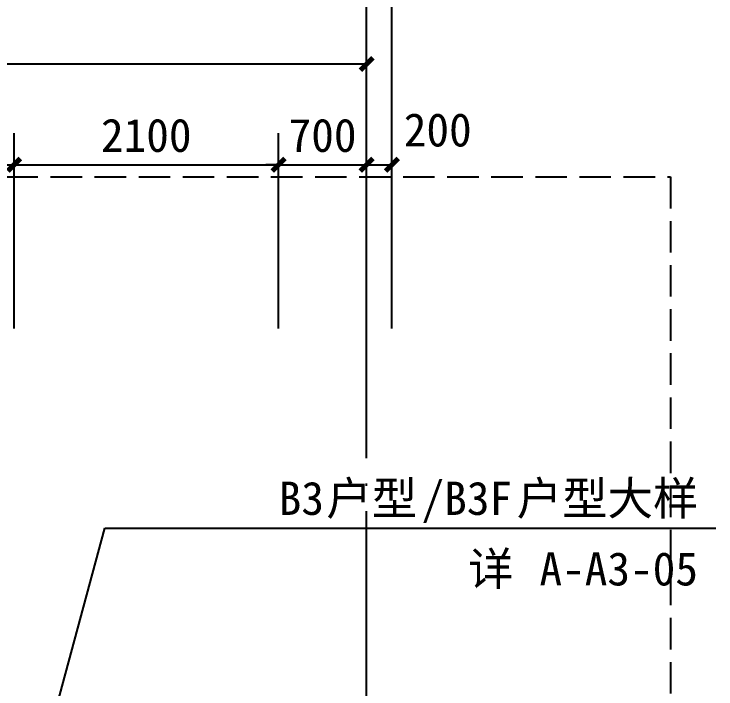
# Model space of a CAD drawing. Extents: x -46233 to 84150, y 109350 to 390860.
# Drawn here: x 46803 to 52376, y 240329 to 245685 of the extents above; entities that cross this region are included whole.
import ezdxf

# ---------------------------------------------------------------- set-up
doc = ezdxf.new("R2010")
doc.units = 0
doc.header["$LTSCALE"] = 1000
doc.header["$MEASUREMENT"] = 0
doc.linetypes.add('3#-轴线$1$DOTE', pattern=[2.42, 2, -0.2, 0.02, -0.2])
doc.linetypes.add('DASH', pattern=[0.35, 0.25, -0.1])
doc.layers.get('Defpoints').update_dxf_attribs({"color": 4, "linetype": 'DASH'})
for name, color, linetype in [('3#-轴号$0$A-ANNO-AXIS-CIRC', 3, 'Continuous'), ('3#-轴号$0$A-ANNO-DIMS', 3, 'Continuous'), ('3#-轴线$1$A-ANNO-DOTE', 10, '3#-轴线$1$DOTE'), ('A-ANNO-DIMS', 3, 'Continuous'), ('A-ANNO-NOTE', 3, 'Continuous'), ('A-ANNO-TEXT', 255, 'Continuous')]:
    doc.layers.add(name, color=color, linetype=linetype)
doc.styles.add('3#-轴号$0$_TCH_DIM_T3', font='')
doc.styles.add('_TCH_DIM', font='')
doc.styles.add('_TCH_DIM_T3', font='')
doc.styles.get('3#-轴号$0$_TCH_DIM_T3').set_extended_font_data('SimSun')
doc.styles.get('_TCH_DIM').set_extended_font_data('SimSun')
doc.styles.get('_TCH_DIM_T3').set_extended_font_data('SimSun')
doc.dimstyles.new('3#-轴号$0$_TCH_ARCH&&100', dxfattribs={"dimtxt": 264.345992, "dimasz": 100, "dimexe": 250, "dimexo": 300, "dimgap": 100, "dimtad": 1, "dimdec": 0, "dimzin": 0, "dimdsep": 46, "dimtxsty": '3#-轴号$0$_TCH_DIM_T3', "dimblk": '3#-轴号$0$_ArchTick', "dimcen": 0.09, "dimclrt": 7, "dimazin": 2, "dimtfac": 1, "dimtdec": 0, "dimtix": 1, "dimtmove": 2, "dimatfit": 3, "dimfxl": 100, "dimtolj": 1, "dimtzin": 0, "dimarcsym": 0})
doc.dimstyles.new('_TCH_ARCH&&100', dxfattribs={"dimtxt": 264.345992, "dimasz": 100, "dimexe": 250, "dimexo": 300, "dimgap": 100, "dimtad": 1, "dimdec": 0, "dimzin": 0, "dimdsep": 46, "dimtxsty": '_TCH_DIM_T3', "dimblk": 'ARCHTICK', "dimcen": 0.09, "dimclrt": 7, "dimazin": 2, "dimtfac": 1, "dimtdec": 0, "dimtix": 1, "dimtmove": 2, "dimatfit": 3, "dimfxl": 100, "dimtolj": 1, "dimtzin": 0, "dimarcsym": 0})

# ---------------------------------------------------------------- blocks, each defined once
blk = doc.blocks.new('3#-轴线')
at = {"layer": '3#-轴线$1$A-ANNO-DOTE'}
blk.add_lwpolyline([(41800, -16100), (41800, 5500)], dxfattribs=at)
blk = doc.blocks.new('3#-轴号$0$_ArchTick')
at = {"color": 0, "linetype": 'ByBlock', "const_width": 0.4}
blk.add_lwpolyline([(-0.5, -0.5), (0.5, 0.5)], dxfattribs=at)
blk = doc.blocks.new('*D828')
at = {"layer": '3#-轴号$0$A-ANNO-DIMS', "color": 0, "lineweight": -2, "transparency": 16777216}
for p, q in [((33100, 4889.4), (33100, 5639.4)), ((41800, 4889.4), (41800, 5639.4)), ((33100, 5389.4), (41800, 5389.4))]:
    blk.add_line(p, q, dxfattribs=at)
at = {"layer": 'Defpoints', "color": 0, "transparency": 16777216}
for p in [(41800, 5389.4), (33100, 4589.4), (41800, 4589.4)]:
    blk.add_point(p, dxfattribs=at)
at = {"layer": '3#-轴号$0$A-ANNO-DIMS', "color": 0, "lineweight": -2, "transparency": 16777216, "xscale": 100, "yscale": 100, "zscale": 100, "rotation": 180}
blk.add_blockref('3#-轴号$0$_ArchTick', (33100, 5389.4), dxfattribs=at)
at = {"layer": '3#-轴号$0$A-ANNO-DIMS', "color": 0, "lineweight": -2, "transparency": 16777216, "xscale": 100, "yscale": 100, "zscale": 100}
blk.add_blockref('3#-轴号$0$_ArchTick', (41800, 5389.4), dxfattribs=at)
at = {"layer": '3#-轴号$0$A-ANNO-DIMS', "color": 7, "transparency": 16777216, "insert": (37450, 5621.6), "char_height": 264.35, "attachment_point": 5, "style": '3#-轴号$0$_TCH_DIM_T3'}
blk.add_mtext('\\A1;8700', dxfattribs=at)
blk = doc.blocks.new('_ArchTick')
at = {"color": 0, "linetype": 'ByBlock', "const_width": 0.4}
blk.add_lwpolyline([(-0.5, -0.5), (0.5, 0.5)], dxfattribs=at)
blk = doc.blocks.new('*D593')
at = {"layer": 'A-ANNO-DIMS', "color": 0, "lineweight": -2, "transparency": 16777216}
for p, q in [((45502.7, 243189.4), (45502.7, 244739.4)), ((46802.7, 243189.4), (46802.7, 244739.4)), ((45502.7, 244489.4), (46802.7, 244489.4))]:
    blk.add_line(p, q, dxfattribs=at)
at = {"layer": 'Defpoints', "color": 0, "transparency": 16777216}
for p in [(46802.7, 244489.4), (45502.7, 242889.4), (46802.7, 242889.4)]:
    blk.add_point(p, dxfattribs=at)
at = {"layer": 'A-ANNO-DIMS', "color": 0, "lineweight": -2, "transparency": 16777216, "xscale": 100, "yscale": 100, "zscale": 100, "rotation": 180}
blk.add_blockref('_ArchTick', (45502.7, 244489.4), dxfattribs=at)
at = {"layer": 'A-ANNO-DIMS', "color": 0, "lineweight": -2, "transparency": 16777216, "xscale": 100, "yscale": 100, "zscale": 100}
blk.add_blockref('_ArchTick', (46802.7, 244489.4), dxfattribs=at)
at = {"layer": 'A-ANNO-DIMS', "color": 7, "transparency": 16777216, "insert": (46152.7, 244721.6), "char_height": 264.35, "attachment_point": 5, "style": '_TCH_DIM_T3'}
blk.add_mtext('\\A1;1300', dxfattribs=at)
blk = doc.blocks.new('*D594')
at = {"layer": 'A-ANNO-DIMS', "color": 0, "lineweight": -2, "transparency": 16777216}
for p, q in [((46802.7, 243189.4), (46802.7, 244739.4)), ((48902.7, 243189.4), (48902.7, 244739.4)), ((46802.7, 244489.4), (48902.7, 244489.4))]:
    blk.add_line(p, q, dxfattribs=at)
at = {"layer": 'Defpoints', "color": 0, "transparency": 16777216}
for p in [(48902.7, 244489.4), (46802.7, 242889.4), (48902.7, 242889.4)]:
    blk.add_point(p, dxfattribs=at)
at = {"layer": 'A-ANNO-DIMS', "color": 0, "lineweight": -2, "transparency": 16777216, "xscale": 100, "yscale": 100, "zscale": 100, "rotation": 180}
blk.add_blockref('_ArchTick', (46802.7, 244489.4), dxfattribs=at)
at = {"layer": 'A-ANNO-DIMS', "color": 0, "lineweight": -2, "transparency": 16777216, "xscale": 100, "yscale": 100, "zscale": 100}
blk.add_blockref('_ArchTick', (48902.7, 244489.4), dxfattribs=at)
at = {"layer": 'A-ANNO-DIMS', "color": 7, "transparency": 16777216, "insert": (47852.7, 244721.6), "char_height": 264.35, "attachment_point": 5, "style": '_TCH_DIM_T3'}
blk.add_mtext('\\A1;2100', dxfattribs=at)
blk = doc.blocks.new('*D595')
at = {"layer": 'A-ANNO-DIMS', "color": 0, "lineweight": -2, "transparency": 16777216}
for p, q in [((48902.7, 243189.4), (48902.7, 244739.4)), ((49602.7, 243189.4), (49602.7, 244739.4)), ((48902.7, 244489.4), (48802.7, 244489.4)), ((48902.7, 244489.4), (49602.7, 244489.4)), ((49602.7, 244489.4), (49702.7, 244489.4))]:
    blk.add_line(p, q, dxfattribs=at)
at = {"layer": 'Defpoints', "color": 0, "transparency": 16777216}
for p in [(49602.7, 244489.4), (48902.7, 242889.4), (49602.7, 242889.4)]:
    blk.add_point(p, dxfattribs=at)
at = {"layer": 'A-ANNO-DIMS', "color": 0, "lineweight": -2, "transparency": 16777216, "xscale": 100, "yscale": 100, "zscale": 100}
blk.add_blockref('_ArchTick', (48902.7, 244489.4), dxfattribs=at)
at = {"layer": 'A-ANNO-DIMS', "color": 0, "lineweight": -2, "transparency": 16777216, "xscale": 100, "yscale": 100, "zscale": 100, "rotation": 180}
blk.add_blockref('_ArchTick', (49602.7, 244489.4), dxfattribs=at)
at = {"layer": 'A-ANNO-DIMS', "color": 7, "transparency": 16777216, "insert": (49252.7, 244721.6), "char_height": 264.35, "attachment_point": 5, "style": '_TCH_DIM_T3'}
blk.add_mtext('\\A1;700', dxfattribs=at)
blk = doc.blocks.new('*D596')
at = {"layer": 'A-ANNO-DIMS', "color": 0, "lineweight": -2, "transparency": 16777216}
for p, q in [((49602.7, 243189.4), (49602.7, 244739.4)), ((49802.7, 243189.4), (49802.7, 244739.4)), ((49602.7, 244489.4), (49802.7, 244489.4))]:
    blk.add_line(p, q, dxfattribs=at)
at = {"layer": 'Defpoints', "color": 0, "transparency": 16777216}
for p in [(49802.7, 244489.4), (49602.7, 242889.4), (49802.7, 242889.4)]:
    blk.add_point(p, dxfattribs=at)
at = {"layer": 'A-ANNO-DIMS', "color": 0, "lineweight": -2, "transparency": 16777216, "xscale": 100, "yscale": 100, "zscale": 100, "rotation": 180}
blk.add_blockref('_ArchTick', (49602.7, 244489.4), dxfattribs=at)
at = {"layer": 'A-ANNO-DIMS', "color": 0, "lineweight": -2, "transparency": 16777216, "xscale": 100, "yscale": 100, "zscale": 100}
blk.add_blockref('_ArchTick', (49802.7, 244489.4), dxfattribs=at)
at = {"layer": 'A-ANNO-DIMS', "color": 7, "transparency": 16777216, "insert": (50167, 244764.4), "char_height": 264.35, "attachment_point": 5, "style": '_TCH_DIM_T3'}
blk.add_mtext('\\A1;200', dxfattribs=at)
blk = doc.blocks.new('*D597')
at = {"layer": 'A-ANNO-DIMS', "color": 0, "lineweight": -2, "transparency": 16777216}
for p, q in [((7602.7, 243189.4), (7602.7, 246339.4)), ((49802.7, 243189.4), (49802.7, 246339.4)), ((7602.7, 246089.4), (49802.7, 246089.4))]:
    blk.add_line(p, q, dxfattribs=at)
at = {"layer": 'Defpoints', "color": 0, "transparency": 16777216}
for p in [(49802.7, 246089.4), (7602.7, 242889.4), (49802.7, 242889.4)]:
    blk.add_point(p, dxfattribs=at)
at = {"layer": 'A-ANNO-DIMS', "color": 0, "lineweight": -2, "transparency": 16777216, "xscale": 100, "yscale": 100, "zscale": 100, "rotation": 180}
blk.add_blockref('_ArchTick', (7602.7, 246089.4), dxfattribs=at)
at = {"layer": 'A-ANNO-DIMS', "color": 0, "lineweight": -2, "transparency": 16777216, "xscale": 100, "yscale": 100, "zscale": 100}
blk.add_blockref('_ArchTick', (49802.7, 246089.4), dxfattribs=at)
at = {"layer": 'A-ANNO-DIMS', "color": 7, "transparency": 16777216, "insert": (28702.7, 246321.6), "char_height": 264.35, "attachment_point": 5, "style": '_TCH_DIM_T3'}
blk.add_mtext('\\A1;42200', dxfattribs=at)
blk = doc.blocks.new('3#-轴号')
at = {"layer": '3#-轴号$0$A-ANNO-AXIS-CIRC'}
blk.add_line((41800, 2989.4), (41800, 6989.4), dxfattribs=at)
at = {"layer": 'Defpoints'}
blk.add_lwpolyline([(-2360.1, 4492.7), (44213.5, 4492.7), (44213.5, -15203.4), (-2360.1, -15203.4)], close=True, dxfattribs=at)
at = {"layer": '3#-轴号$0$A-ANNO-DIMS'}
dim = blk.add_aligned_dim(p1=(33100, 4589.4), p2=(41800, 4589.4), distance=800, dimstyle='3#-轴号$0$_TCH_ARCH&&100', dxfattribs=at)
dim.commit()
dim.dimension.update_dxf_attribs({"geometry": '*D828', "text_midpoint": (37450, 5621.6)})

msp = doc.modelspace()

# ---------------------------------------------------------------- linework, layer by layer
at = {"layer": 'A-ANNO-NOTE', "color": 1}
for p, q in [((45096.7, 232594.8), (47523.2, 241605.1)), ((47523.2, 241605.1), (52376.3, 241605.1))]:
    msp.add_line(p, q, dxfattribs=at)

# ---------------------------------------------------------------- block references
for name, p in [('3#-轴号', (7802.7, 239900)), ('3#-轴线', (7802.7, 238900))]:
    msp.add_blockref(name, p)

# ---------------------------------------------------------------- texts
at = {"layer": 'A-ANNO-TEXT', "color": 7, "style": '_TCH_DIM'}
for s, height, p in [('户型', 264.35, (49282.3, 241710.1)), ('户型大样', 264.35, (50794.5, 241710.1)), ('B3', 264.35, (48904.2, 241710.1)), ('/B3F', 264.35, (50038.4, 241710.1)), ('详', 264.3, (50407.6, 241150.1)), ('A-A3-05', 264.35, (50974.7, 241150.1))]:
    msp.add_text(s, height=height, dxfattribs=at).set_placement(p)

# ---------------------------------------------------------------- dimensions: what is measured, and where the dimension line sits
at = {"layer": 'A-ANNO-DIMS'}
for p1, p2, distance, picture, middle in [((7602.7, 242889.4), (49802.7, 242889.4), 3200, '*D597', (28702.7, 246321.6)), ((45502.7, 242889.4), (46802.7, 242889.4), 1600, '*D593', (46152.7, 244721.6)), ((46802.7, 242889.4), (48902.7, 242889.4), 1600, '*D594', (47852.7, 244721.6)), ((48902.7, 242889.4), (49602.7, 242889.4), 1600, '*D595', (49252.7, 244721.6))]:
    dim = msp.add_aligned_dim(p1=p1, p2=p2, distance=distance, dimstyle='_TCH_ARCH&&100', dxfattribs=at)
    dim.commit()
    dim.dimension.update_dxf_attribs({"geometry": picture, "text_midpoint": middle})
dim = msp.add_linear_dim(base=(49802.7, 244489.4), p1=(49602.7, 242889.4), p2=(49802.7, 242889.4), angle=0, dimstyle='_TCH_ARCH&&100', dxfattribs=at)
dim.commit()
dim.dimension.update_dxf_attribs({"geometry": '*D596', "text_midpoint": (50167, 244764.4), "dimtype": 129})

doc.saveas('drawing.dxf')
